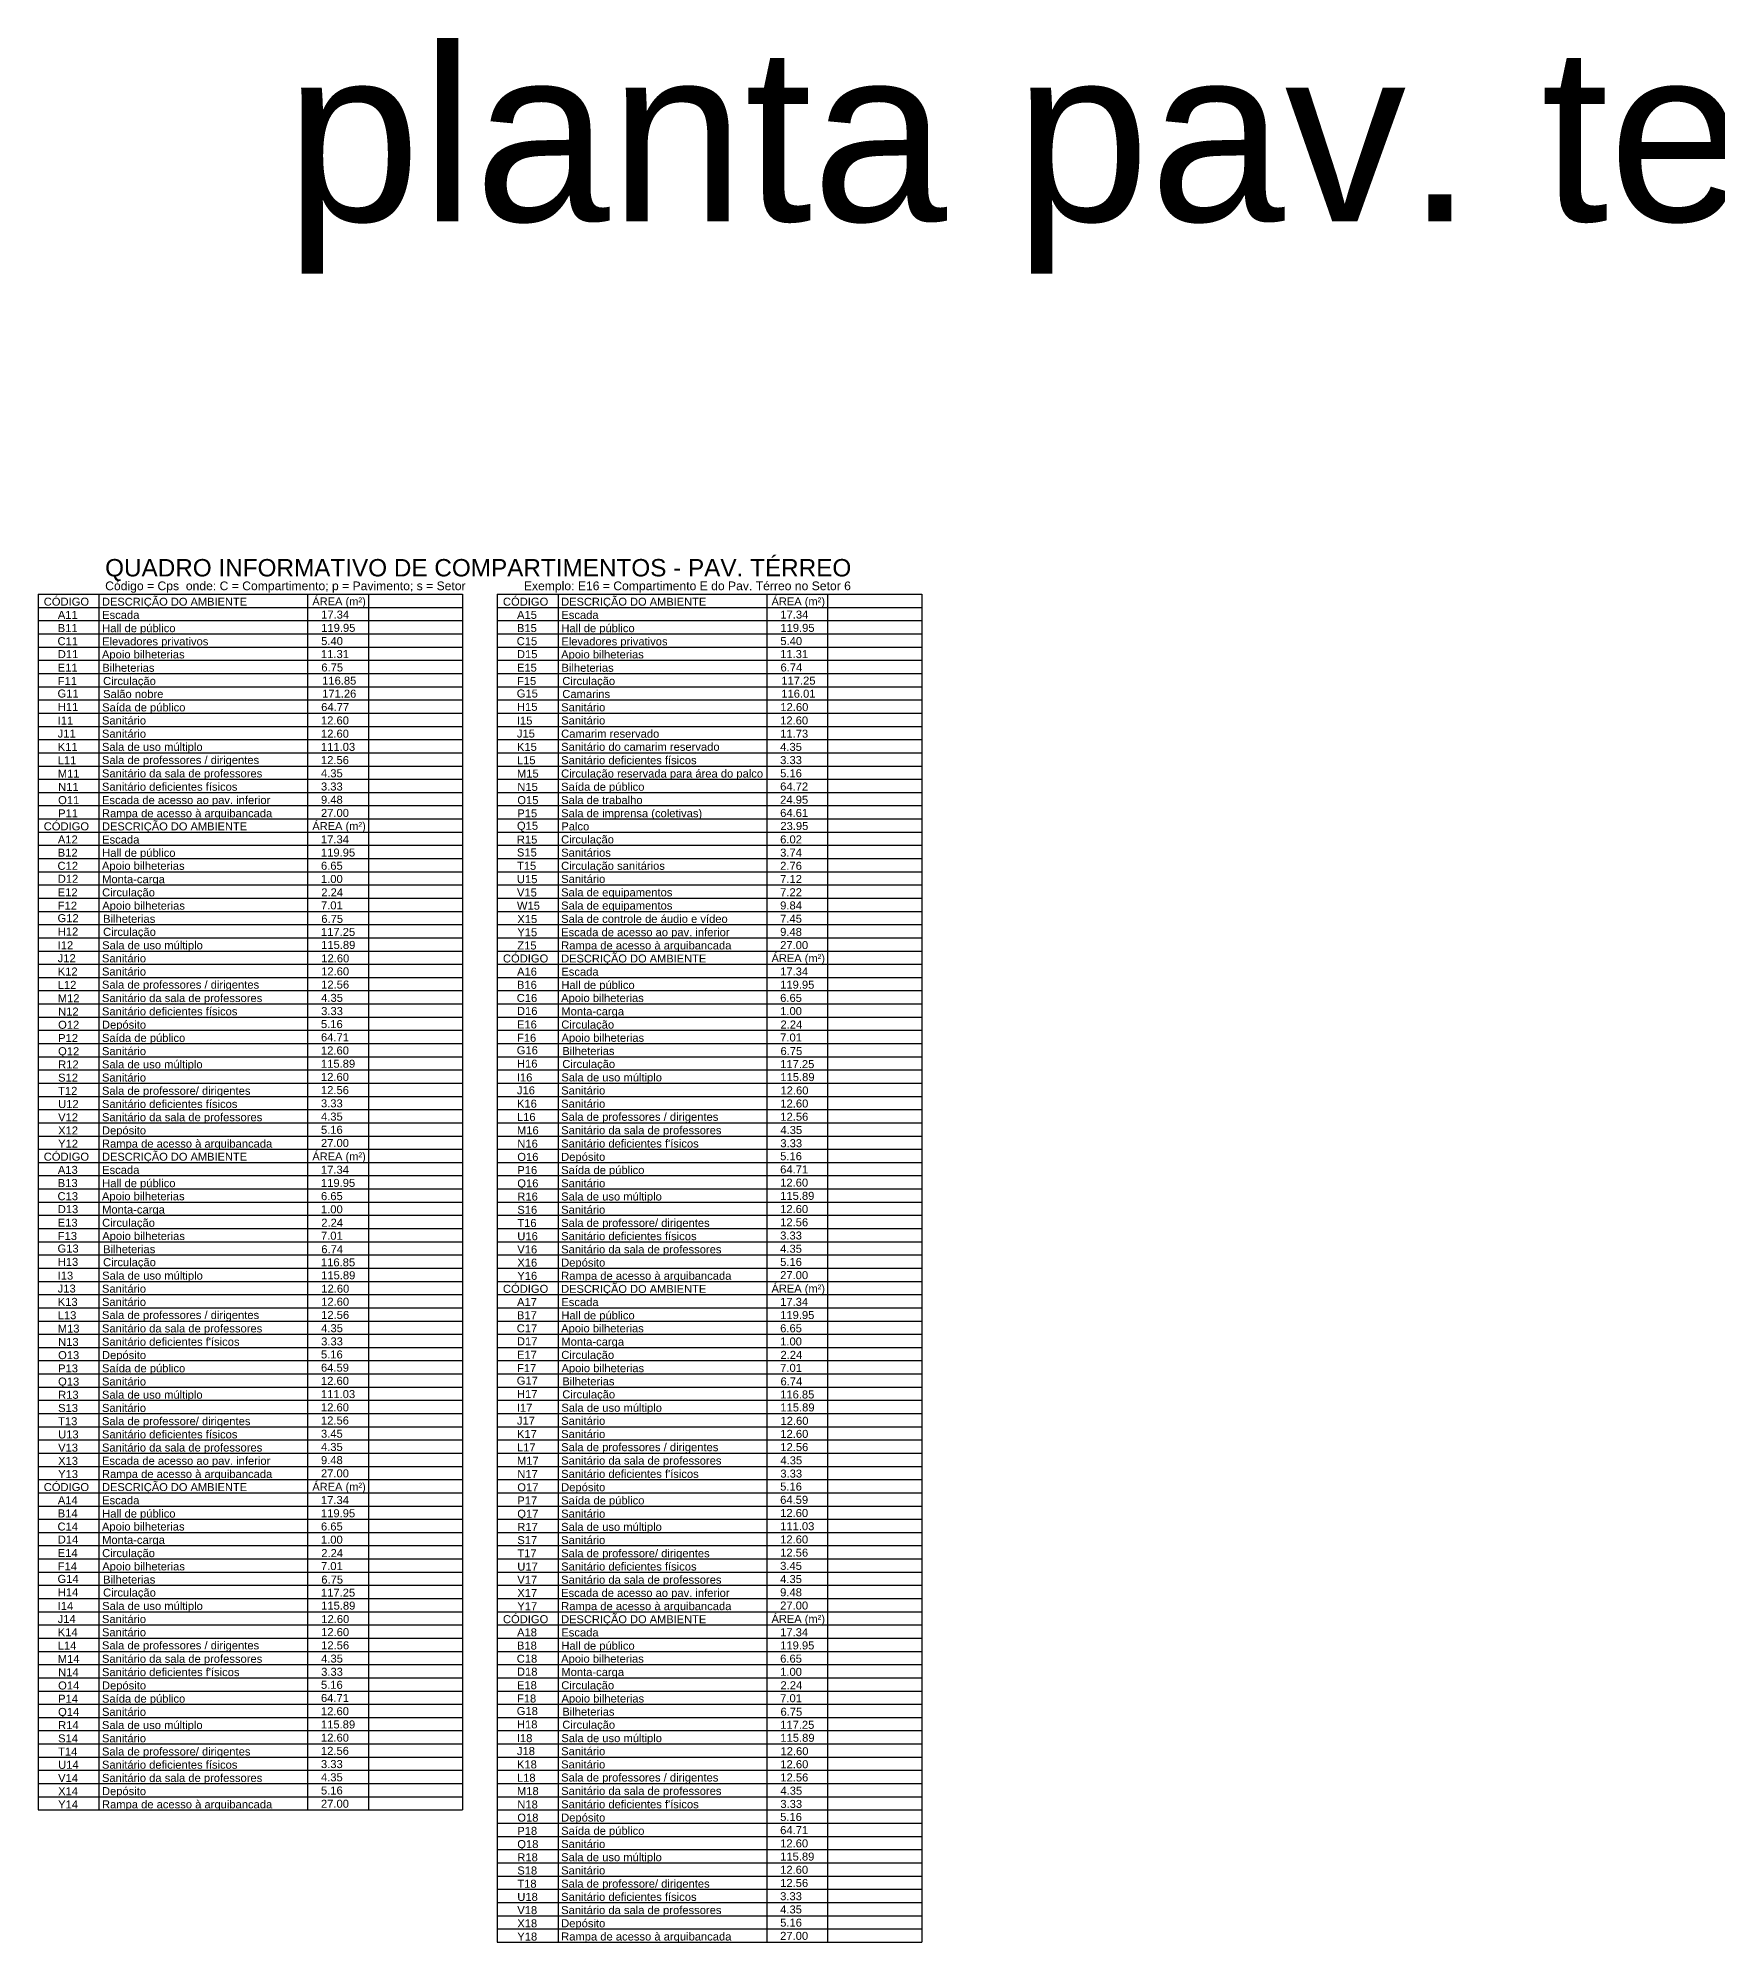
# Model space of a CAD drawing. Extents: x 652 to 872, y -56 to 210.
# Drawn here: x 673.8 to 770.4, y -56.4 to 53.1 of the extents above; entities that cross this region are included whole.
import ezdxf
from ezdxf.enums import TextEntityAlignment as Align

# ---------------------------------------------------------------- set-up
doc = ezdxf.new("R2010")
doc.units = 0
doc.header["$LTSCALE"] = 2
for name, color, linetype in [('PAREDE-ALTA-ARY', 1, 'CONTINUOUS'), ('TABELA-ARY', 2, 'CONTINUOUS'), ('TEXTO-PB-COTAS-ARY', 12, 'CONTINUOUS')]:
    doc.layers.add(name, color=color, linetype=linetype)
doc.styles.add('REGUA60', font='arial.ttf')
doc.styles.add('SEM_ESCALA', font='arial.ttf')

msp = doc.modelspace()

# ---------------------------------------------------------------- linework, layer by layer
at = {"layer": 'TABELA-ARY', "color": 1, "ltscale": 0.5}
for p, q in [((673.778, 21.136), (698.189, 21.136)), ((673.778, 21.136), (673.778, -48.784)), ((677.278, 21.136), (677.278, 20.376)), ((689.278, 21.136), (689.278, 20.376)), ((692.778, 21.136), (692.778, 20.376)), ((698.189, 21.136), (698.189, -48.784)), ((700.189, 21.136), (700.189, -56.384)), ((700.189, 21.136), (724.6, 21.136)), ((703.689, 21.136), (703.689, 20.376)), ((715.689, 21.136), (715.689, 20.376)), ((719.189, 21.136), (719.189, 20.376)), ((724.6, 21.136), (724.6, -56.384)), ((673.778, 20.376), (698.189, 20.376)), ((700.189, 20.376), (724.6, 20.376)), ((673.778, 8.216), (698.189, 8.216)), ((677.278, 8.216), (677.278, 7.456)), ((689.278, 8.216), (689.278, 7.456)), ((692.778, 8.216), (692.778, 7.456)), ((673.778, 7.456), (698.189, 7.456)), ((700.189, 0.616), (724.6, 0.616)), ((703.689, 0.616), (703.689, -0.144)), ((715.689, 0.616), (715.689, -0.144)), ((719.189, 0.616), (719.189, -0.144)), ((700.189, -0.144), (724.6, -0.144)), ((673.778, -10.784), (698.189, -10.784)), ((677.278, -10.784), (677.278, -11.544)), ((689.278, -10.784), (689.278, -11.544)), ((692.778, -10.784), (692.778, -11.544)), ((673.778, -11.544), (698.189, -11.544)), ((700.189, -18.384), (724.6, -18.384)), ((703.689, -18.384), (703.689, -19.144)), ((715.689, -18.384), (715.689, -19.144)), ((719.189, -18.384), (719.189, -19.144)), ((700.189, -19.144), (724.6, -19.144)), ((673.778, -29.784), (698.189, -29.784)), ((673.778, -30.544), (698.189, -30.544)), ((677.278, -29.784), (677.278, -30.544)), ((689.278, -29.784), (689.278, -30.544)), ((692.778, -29.784), (692.778, -30.544)), ((700.189, -37.384), (724.6, -37.384)), ((700.189, -38.144), (724.6, -38.144)), ((703.689, -37.384), (703.689, -38.144)), ((715.689, -37.384), (715.689, -38.144)), ((719.189, -37.384), (719.189, -38.144)), ((673.778, -48.784), (698.189, -48.784)), ((700.189, -56.384), (724.6, -56.384))]:
    msp.add_line(p, q, dxfattribs=at)
at = {"layer": 'TABELA-ARY', "ltscale": 0.5}
for p, q in [((677.278, 20.376), (677.278, 8.216)), ((689.278, 20.376), (689.278, 8.216)), ((692.778, 20.376), (692.778, 8.216)), ((703.689, 20.376), (703.689, 0.616)), ((715.689, 20.376), (715.689, 0.616)), ((719.189, 20.376), (719.189, 0.616)), ((673.778, 19.616), (698.189, 19.616)), ((673.778, 18.856), (698.189, 18.856)), ((700.189, 19.616), (724.6, 19.616)), ((700.189, 18.856), (724.6, 18.856)), ((673.778, 18.096), (698.189, 18.096)), ((700.189, 18.096), (724.6, 18.096)), ((673.778, 17.336), (698.189, 17.336)), ((673.778, 16.576), (698.189, 16.576)), ((700.189, 17.336), (724.6, 17.336)), ((700.189, 16.576), (724.6, 16.576)), ((673.778, 15.816), (698.189, 15.816)), ((700.189, 15.816), (724.6, 15.816)), ((673.778, 15.056), (698.189, 15.056)), ((673.778, 14.296), (698.189, 14.296)), ((700.189, 15.056), (724.6, 15.056)), ((700.189, 14.296), (724.6, 14.296)), ((673.778, 13.536), (698.189, 13.536)), ((700.189, 13.536), (724.6, 13.536)), ((673.778, 12.776), (698.189, 12.776)), ((700.189, 12.776), (724.6, 12.776)), ((673.778, 12.016), (698.189, 12.016)), ((673.778, 11.256), (698.189, 11.256)), ((700.189, 12.016), (724.6, 12.016)), ((700.189, 11.256), (724.6, 11.256)), ((673.778, 10.496), (698.189, 10.496)), ((700.189, 10.496), (724.6, 10.496)), ((673.778, 9.736), (698.189, 9.736)), ((673.778, 8.976), (698.189, 8.976)), ((700.189, 9.736), (724.6, 9.736)), ((700.189, 8.976), (724.6, 8.976)), ((700.189, 8.216), (724.6, 8.216)), ((673.778, 6.696), (698.189, 6.696)), ((677.278, 7.456), (677.278, -10.784)), ((689.278, 7.456), (689.278, -10.784)), ((692.778, 7.456), (692.778, -10.784)), ((700.189, 7.456), (724.6, 7.456)), ((700.189, 6.696), (724.6, 6.696)), ((673.778, 5.936), (698.189, 5.936)), ((700.189, 5.936), (724.6, 5.936)), ((673.778, 5.176), (698.189, 5.176)), ((673.778, 4.416), (698.189, 4.416)), ((700.189, 5.176), (724.6, 5.176)), ((700.189, 4.416), (724.6, 4.416)), ((673.778, 3.656), (698.189, 3.656)), ((700.189, 3.656), (724.6, 3.656)), ((673.778, 2.896), (698.189, 2.896)), ((700.189, 2.896), (724.6, 2.896)), ((673.778, 2.136), (698.189, 2.136)), ((673.778, 1.376), (698.189, 1.376)), ((700.189, 2.136), (724.6, 2.136)), ((700.189, 1.376), (724.6, 1.376)), ((673.778, 0.616), (698.189, 0.616)), ((673.778, -0.144), (698.189, -0.144)), ((673.778, -0.904), (698.189, -0.904)), ((700.189, -0.904), (724.6, -0.904)), ((703.689, -0.144), (703.689, -18.384)), ((715.689, -0.144), (715.689, -18.384)), ((719.189, -0.144), (719.189, -18.384)), ((673.778, -1.664), (698.189, -1.664)), ((700.189, -1.664), (724.6, -1.664)), ((673.778, -2.424), (698.189, -2.424)), ((673.778, -3.184), (698.189, -3.184)), ((700.189, -2.424), (724.6, -2.424)), ((700.189, -3.184), (724.6, -3.184)), ((673.778, -3.944), (698.189, -3.944)), ((700.189, -3.944), (724.6, -3.944)), ((673.778, -4.704), (698.189, -4.704)), ((673.778, -5.464), (698.189, -5.464)), ((700.189, -4.704), (724.6, -4.704)), ((700.189, -5.464), (724.6, -5.464)), ((673.778, -6.224), (698.189, -6.224)), ((700.189, -6.224), (724.6, -6.224)), ((673.778, -6.984), (698.189, -6.984)), ((700.189, -6.984), (724.6, -6.984)), ((673.778, -7.744), (698.189, -7.744)), ((673.778, -8.504), (698.189, -8.504)), ((700.189, -7.744), (724.6, -7.744)), ((700.189, -8.504), (724.6, -8.504)), ((673.778, -9.264), (698.189, -9.264)), ((700.189, -9.264), (724.6, -9.264)), ((673.778, -10.024), (698.189, -10.024)), ((700.189, -10.024), (724.6, -10.024)), ((700.189, -10.784), (724.6, -10.784)), ((677.278, -11.544), (677.278, -29.784)), ((689.278, -11.544), (689.278, -29.784)), ((692.778, -11.544), (692.778, -29.784)), ((700.189, -11.544), (724.6, -11.544)), ((673.778, -12.304), (698.189, -12.304)), ((673.778, -13.064), (698.189, -13.064)), ((700.189, -12.304), (724.6, -12.304)), ((700.189, -13.064), (724.6, -13.064)), ((673.778, -13.824), (698.189, -13.824)), ((700.189, -13.824), (724.6, -13.824)), ((673.778, -14.584), (698.189, -14.584)), ((700.189, -14.584), (724.6, -14.584)), ((673.778, -15.344), (698.189, -15.344)), ((673.778, -16.104), (698.189, -16.104)), ((700.189, -15.344), (724.6, -15.344)), ((700.189, -16.104), (724.6, -16.104)), ((673.778, -16.864), (698.189, -16.864)), ((700.189, -16.864), (724.6, -16.864)), ((673.778, -17.624), (698.189, -17.624)), ((673.778, -18.384), (698.189, -18.384)), ((700.189, -17.624), (724.6, -17.624)), ((673.778, -19.144), (698.189, -19.144)), ((703.689, -19.144), (703.689, -37.384)), ((715.689, -19.144), (715.689, -37.384)), ((719.189, -19.144), (719.189, -37.384)), ((673.778, -19.904), (698.189, -19.904)), ((673.778, -20.664), (698.189, -20.664)), ((700.189, -19.904), (724.6, -19.904)), ((700.189, -20.664), (724.6, -20.664)), ((673.778, -21.424), (698.189, -21.424)), ((700.189, -21.424), (724.6, -21.424)), ((673.778, -22.184), (698.189, -22.184)), ((673.778, -22.944), (698.189, -22.944)), ((700.189, -22.184), (724.6, -22.184)), ((700.189, -22.944), (724.6, -22.944)), ((673.778, -23.704), (698.189, -23.704)), ((700.189, -23.704), (724.6, -23.704)), ((673.778, -24.464), (698.189, -24.464)), ((700.189, -24.464), (724.6, -24.464)), ((673.778, -25.224), (698.189, -25.224)), ((673.778, -25.984), (698.189, -25.984)), ((700.189, -25.224), (724.6, -25.224)), ((700.189, -25.984), (724.6, -25.984)), ((673.778, -26.744), (698.189, -26.744)), ((700.189, -26.744), (724.6, -26.744)), ((673.778, -27.504), (698.189, -27.504)), ((673.778, -28.264), (698.189, -28.264)), ((700.189, -27.504), (724.6, -27.504)), ((700.189, -28.264), (724.6, -28.264)), ((673.778, -29.024), (698.189, -29.024)), ((700.189, -29.024), (724.6, -29.024)), ((677.278, -30.544), (677.278, -48.784)), ((689.278, -30.544), (689.278, -48.784)), ((692.778, -30.544), (692.778, -48.784)), ((700.189, -29.784), (724.6, -29.784)), ((700.189, -30.544), (724.6, -30.544)), ((673.778, -31.304), (698.189, -31.304)), ((700.189, -31.304), (724.6, -31.304)), ((673.778, -32.064), (698.189, -32.064)), ((673.778, -32.824), (698.189, -32.824)), ((700.189, -32.064), (724.6, -32.064)), ((700.189, -32.824), (724.6, -32.824)), ((673.778, -33.584), (698.189, -33.584)), ((700.189, -33.584), (724.6, -33.584)), ((673.778, -34.344), (698.189, -34.344)), ((700.189, -34.344), (724.6, -34.344)), ((673.778, -35.104), (698.189, -35.104)), ((673.778, -35.864), (698.189, -35.864)), ((700.189, -35.104), (724.6, -35.104)), ((700.189, -35.864), (724.6, -35.864)), ((673.778, -36.624), (698.189, -36.624)), ((700.189, -36.624), (724.6, -36.624)), ((673.778, -37.384), (698.189, -37.384)), ((673.778, -38.144), (698.189, -38.144)), ((703.689, -38.144), (703.689, -56.384)), ((715.689, -38.144), (715.689, -56.384)), ((719.189, -38.144), (719.189, -56.384)), ((673.778, -38.904), (698.189, -38.904)), ((700.189, -38.904), (724.6, -38.904)), ((673.778, -39.664), (698.189, -39.664)), ((673.778, -40.424), (698.189, -40.424)), ((700.189, -39.664), (724.6, -39.664)), ((700.189, -40.424), (724.6, -40.424)), ((673.778, -41.184), (698.189, -41.184)), ((700.189, -41.184), (724.6, -41.184)), ((673.778, -41.944), (698.189, -41.944)), ((673.778, -42.704), (698.189, -42.704)), ((700.189, -41.944), (724.6, -41.944)), ((700.189, -42.704), (724.6, -42.704)), ((673.778, -43.464), (698.189, -43.464)), ((700.189, -43.464), (724.6, -43.464)), ((673.778, -44.224), (698.189, -44.224)), ((700.189, -44.224), (724.6, -44.224)), ((673.778, -44.984), (698.189, -44.984)), ((673.778, -45.744), (698.189, -45.744)), ((700.189, -44.984), (724.6, -44.984)), ((700.189, -45.744), (724.6, -45.744)), ((673.778, -46.504), (698.189, -46.504)), ((700.189, -46.504), (724.6, -46.504)), ((673.778, -47.264), (698.189, -47.264)), ((673.778, -48.024), (698.189, -48.024)), ((700.189, -47.264), (724.6, -47.264)), ((700.189, -48.024), (724.6, -48.024)), ((700.189, -48.784), (724.6, -48.784)), ((700.189, -49.544), (724.6, -49.544)), ((700.189, -50.304), (724.6, -50.304)), ((700.189, -51.064), (724.6, -51.064)), ((700.189, -51.824), (724.6, -51.824)), ((700.189, -52.584), (724.6, -52.584)), ((700.189, -53.344), (724.6, -53.344)), ((700.189, -54.104), (724.6, -54.104)), ((700.189, -54.864), (724.6, -54.864)), ((700.189, -55.624), (724.6, -55.624))]:
    msp.add_line(p, q, dxfattribs=at)

# ---------------------------------------------------------------- texts
at = {"layer": 'PAREDE-ALTA-ARY', "style": 'REGUA60'}
msp.add_text('planta pav. terreo - nivel: 4.05', height=10, dxfattribs=at).set_placement((688.004, 42.588))
at = {"layer": 'TEXTO-PB-COTAS-ARY', "style": 'SEM_ESCALA'}
for s, height, p in [('QUADRO INFORMATIVO DE COMPARTIMENTOS - PAV. TÉRREO', 1, (677.633, 22.16)), ('CÓDIGO', 0.4603, (674.103, 20.477)), ('DESCRIÇÃO DO AMBIENTE', 0.4557, (677.453, 20.477)), ('Código = Cps  onde: C = Compartimento; p = Pavimento; s = Setor', 0.5, (677.637, 21.368)), ('ÁREA (m²)', 0.4557, (689.55, 20.496)), ('CÓDIGO', 0.4603, (700.514, 20.477)), ('DESCRIÇÃO DO AMBIENTE', 0.4557, (703.863, 20.477)), ('ÁREA (m²)', 0.4557, (715.961, 20.496)), ('CÓDIGO', 0.4603, (674.103, 7.557)), ('DESCRIÇÃO DO AMBIENTE', 0.4557, (677.453, 7.557)), ('ÁREA (m²)', 0.4557, (689.55, 7.576)), ('CÓDIGO', 0.4603, (700.514, -0.043)), ('DESCRIÇÃO DO AMBIENTE', 0.4557, (703.863, -0.043)), ('ÁREA (m²)', 0.4557, (715.961, -0.024)), ('CÓDIGO', 0.4603, (674.103, -11.443)), ('DESCRIÇÃO DO AMBIENTE', 0.4557, (677.453, -11.443)), ('ÁREA (m²)', 0.4557, (689.55, -11.424)), ('CÓDIGO', 0.4603, (700.514, -19.043)), ('DESCRIÇÃO DO AMBIENTE', 0.4557, (703.863, -19.043)), ('ÁREA (m²)', 0.4557, (715.961, -19.024)), ('CÓDIGO', 0.4603, (674.103, -30.443)), ('DESCRIÇÃO DO AMBIENTE', 0.4557, (677.453, -30.443)), ('ÁREA (m²)', 0.4557, (689.55, -30.424)), ('CÓDIGO', 0.4603, (700.514, -38.043)), ('DESCRIÇÃO DO AMBIENTE', 0.4557, (703.863, -38.043)), ('ÁREA (m²)', 0.4557, (715.961, -38.024))]:
    msp.add_text(s, height=height, dxfattribs=at).set_placement(p)
msp.add_text('Exemplo: E16 = Compartimento E do Pav. Térreo no Setor 6', height=0.5, dxfattribs=at).set_placement((720.526, 21.368), align=Align.RIGHT)
at = {"layer": 'TEXTO-PB-COTAS-ARY', "color": 3, "style": 'SEM_ESCALA'}
for s, height, p in [('A11', 0.4603, (674.915, 19.72)), ('Escada ', 0.4603, (677.461, 19.716)), ('17.34', 0.4603, (690.059, 19.735)), ('A15', 0.4603, (701.326, 19.72)), ('Escada ', 0.4603, (703.872, 19.716)), ('17.34', 0.4603, (716.469, 19.735)), ('C11', 0.4603, (674.896, 18.205)), ('B11', 0.4603, (674.909, 18.961)), ('Elevadores privativos ', 0.46031, (677.461, 18.193)), ('Hall de público', 0.46031, (677.464, 18.953)), ('5.40', 0.4603, (690.059, 18.212)), ('119.95', 0.4603, (690.061, 18.972)), ('C15', 0.4603, (701.307, 18.205)), ('B15', 0.4603, (701.32, 18.961)), ('Elevadores privativos ', 0.46031, (703.872, 18.193)), ('Hall de público', 0.46031, (703.874, 18.953)), ('5.40', 0.4603, (716.469, 18.212)), ('119.95', 0.4603, (716.472, 18.972)), ('D11', 0.4603, (674.909, 17.46)), ('Apoio bilheterias', 0.46031, (677.451, 17.445)), ('11.31', 0.4603, (690.048, 17.464)), ('D15', 0.4603, (701.32, 17.46)), ('Apoio bilheterias', 0.46031, (703.862, 17.445)), ('11.31', 0.4603, (716.459, 17.464)), ('E11', 0.4603, (674.907, 16.682)), ('Bilheterias', 0.46031, (677.47, 16.675)), ('6.75', 0.4603, (690.067, 16.694)), ('E15', 0.4603, (701.318, 16.682)), ('Bilheterias', 0.46031, (703.881, 16.675)), ('6.74', 0.4603, (716.478, 16.694)), ('G11', 0.4603, (674.897, 15.195)), ('F11', 0.4603, (674.91, 15.916)), ('Salão nobre', 0.46031, (677.517, 15.168)), ('Circulação', 0.4603, (677.517, 15.917)), ('116.85', 0.4603, (690.115, 15.936)), ('171.26', 0.4603, (690.115, 15.187)), ('G15', 0.4603, (701.308, 15.195)), ('F15', 0.4603, (701.32, 15.916)), ('Circulação', 0.4603, (703.928, 15.917)), ('Camarins', 0.4603, (703.928, 15.168)), ('117.25', 0.4603, (716.525, 15.936)), ('116.01', 0.4603, (716.525, 15.187)), ('H11', 0.4603, (674.909, 14.428)), ('Saída de público', 0.46031, (677.462, 14.397)), ('64.77', 0.4603, (690.059, 14.416)), ('H15', 0.4603, (701.32, 14.428)), ('Sanitário', 0.4603, (703.862, 14.404)), ('12.60', 0.4603, (716.47, 14.416)), ('J11', 0.4603, (674.907, 12.893)), ('I11', 0.4603, (674.904, 13.636)), ('Sanitário', 0.4603, (677.451, 13.644)), ('Sanitário', 0.4603, (677.451, 12.885)), ('12.60', 0.4603, (690.048, 13.645)), ('12.60', 0.4603, (690.048, 12.885)), ('J15', 0.4603, (701.318, 12.893)), ('I15', 0.4603, (701.315, 13.636)), ('Sanitário', 0.4603, (703.862, 13.645)), ('Camarim reservado', 0.46031, (703.862, 12.885)), ('12.60', 0.4603, (716.459, 13.645)), ('11.73', 0.4603, (716.459, 12.885)), ('K11', 0.4603, (674.909, 12.126)), ('Sala de uso múltiplo', 0.46031, (677.451, 12.125)), ('111.03', 0.4603, (690.048, 12.126)), ('K15', 0.4603, (701.32, 12.126)), ('Sanitário do camarim reservado', 0.46031, (703.862, 12.131)), ('4.35', 0.4603, (716.459, 12.126)), ('L11', 0.4603, (674.907, 11.359)), ('M11', 0.4603, (674.909, 10.592)), ('Sala de professores / dirigentes', 0.46031, (677.451, 11.371)), ('Sanitário da sala de professores', 0.46031, (677.451, 10.6)), ('4.35', 0.4603, (690.048, 10.607)), ('12.56', 0.4603, (690.048, 11.366)), ('L15', 0.4603, (701.318, 11.359)), ('M15', 0.4603, (701.32, 10.592)), ('Sanitário deficientes físicos', 0.46031, (703.862, 11.36)), ('Circulação reservada para área do palco', 0.46031, (703.862, 10.594)), ('3.33', 0.4603, (716.459, 11.366)), ('5.16', 0.4603, (716.459, 10.607)), ('N11', 0.4603, (674.93, 9.824)), ('Sanitário deficientes físicos', 0.46031, (677.451, 9.834)), ('3.33', 0.4603, (690.048, 9.847)), ('N15', 0.4603, (701.34, 9.824)), ('Saída de público', 0.46031, (703.862, 9.834)), ('64.72', 0.4603, (716.459, 9.847)), ('O11', 0.4603, (674.93, 9.064)), ('P11', 0.4603, (674.93, 8.304)), ('Escada de acesso ao pav. inferior', 0.46031, (677.451, 9.068)), ('Rampa de acesso à arquibancada', 0.46031, (677.451, 8.308)), ('9.48', 0.4603, (690.048, 9.087)), ('27.00', 0.4603, (690.048, 8.327)), ('O15', 0.4603, (701.34, 9.064)), ('P15', 0.4603, (701.34, 8.304)), ('Sala de trabalho', 0.46031, (703.862, 9.068)), ('Sala de imprensa (coletivas)', 0.46031, (703.862, 8.308)), ('24.95', 0.4603, (716.459, 9.087)), ('64.61', 0.4603, (716.459, 8.327)), ('Q15', 0.4603, (701.32, 7.588)), ('Palco', 0.4603, (703.872, 7.557)), ('23.95', 0.4603, (716.47, 7.576)), ('A12', 0.4603, (674.915, 6.8)), ('Escada ', 0.4603, (677.461, 6.796)), ('17.34', 0.4603, (690.048, 6.808)), ('R15', 0.4603, (701.315, 6.796)), ('Circulação', 0.4603, (703.862, 6.804)), ('6.02', 0.4603, (716.459, 6.805)), ('C12', 0.4603, (674.896, 5.285)), ('B12', 0.4603, (674.909, 6.041)), ('Apoio bilheterias', 0.46031, (677.451, 5.285)), ('Hall de público', 0.46031, (677.464, 6.033)), ('6.65', 0.4603, (690.048, 5.289)), ('119.95', 0.4603, (690.048, 6.049)), ('T15', 0.4603, (701.32, 5.286)), ('S15', 0.4603, (701.318, 6.053)), ('Sanitários', 0.4603, (703.862, 6.045)), ('Circulação sanitários', 0.46031, (703.862, 5.285)), ('3.74', 0.4603, (716.459, 6.045)), ('2.76', 0.4603, (716.459, 5.286)), ('D12', 0.4603, (674.909, 4.54)), ('Monta-carga', 0.46031, (677.462, 4.517)), ('1.00', 0.4603, (690.048, 4.53)), ('U15', 0.4603, (701.318, 4.519)), ('Sanitário', 0.4603, (703.862, 4.531)), ('7.12', 0.4603, (716.459, 4.526)), ('E12', 0.4603, (674.907, 3.762)), ('F12', 0.4603, (674.91, 2.996)), ('Apoio bilheterias', 0.46031, (677.47, 2.995)), ('Circulação', 0.4603, (677.462, 3.757)), ('7.01', 0.4603, (690.048, 3.012)), ('2.24', 0.4603, (690.067, 3.759)), ('V15', 0.4603, (701.32, 3.752)), ('W15', 0.4603, (701.32, 2.992)), ('Sala de equipamentos', 0.46031, (703.862, 3.76)), ('Sala de equipamentos', 0.46031, (703.862, 3)), ('9.84', 0.4603, (716.459, 3.007)), ('7.22', 0.4603, (716.459, 3.767)), ('G12', 0.4603, (674.897, 2.275)), ('Bilheterias', 0.46031, (677.517, 2.237)), ('6.75', 0.4603, (690.067, 2.235)), ('X15', 0.4603, (701.34, 2.224)), ('Sala de controle de áudio e vídeo', 0.46031, (703.862, 2.234)), ('7.45', 0.4603, (716.459, 2.247)), ('H12', 0.4603, (674.909, 1.508)), ('I12', 0.4603, (674.904, 0.716)), ('Sala de uso múltiplo', 0.46031, (677.462, 0.717)), ('Circulação', 0.4603, (677.517, 1.488)), ('117.25', 0.4603, (690.048, 1.482)), ('115.89', 0.4603, (690.059, 0.736)), ('Y15', 0.4603, (701.34, 1.464)), ('Z15', 0.4603, (701.34, 0.704)), ('Escada de acesso ao pav. inferior', 0.46031, (703.862, 1.468)), ('Rampa de acesso à arquibancada', 0.46031, (703.862, 0.708)), ('9.48', 0.4603, (716.459, 1.487)), ('27.00', 0.4603, (716.459, 0.727)), ('J12', 0.4603, (674.907, -0.027)), ('Sanitário', 0.4603, (677.451, -0.036)), ('12.60', 0.4603, (690.067, -0.035)), ('L12', 0.4603, (674.907, -1.561)), ('K12', 0.4603, (674.909, -0.794)), ('Sanitário', 0.4603, (677.451, -0.795)), ('Sala de professores / dirigentes', 0.46031, (677.451, -1.549)), ('12.60', 0.4603, (690.059, -0.785)), ('12.56', 0.4603, (690.059, -1.545)), ('A16', 0.4603, (701.326, -0.8)), ('B16', 0.4603, (701.32, -1.559)), ('Escada ', 0.4603, (703.872, -0.804)), ('Hall de público', 0.46031, (703.874, -1.567)), ('17.34', 0.4603, (716.459, -0.792)), ('119.95', 0.4603, (716.459, -1.551)), ('M12', 0.4603, (674.909, -2.328)), ('Sanitário da sala de professores', 0.46031, (677.451, -2.32)), ('4.35', 0.4603, (690.061, -2.308)), ('C16', 0.4603, (701.307, -2.315)), ('Apoio bilheterias', 0.46031, (703.862, -2.315)), ('6.65', 0.4603, (716.459, -2.311)), ('N12', 0.4603, (674.93, -3.096)), ('Sanitário deficientes físicos', 0.46031, (677.451, -3.086)), ('3.33', 0.4603, (690.059, -3.068)), ('D16', 0.4603, (701.32, -3.06)), ('Monta-carga', 0.46031, (703.872, -3.083)), ('1.00', 0.4603, (716.459, -3.07)), ('O12', 0.4603, (674.93, -3.856)), ('P12', 0.4603, (674.93, -4.616)), ('Saída de público', 0.46031, (677.451, -4.612)), ('Depósito', 0.4603, (677.451, -3.852)), ('5.16', 0.4603, (690.048, -3.816)), ('64.71', 0.4603, (690.048, -4.576)), ('E16', 0.4603, (701.318, -3.838)), ('F16', 0.4603, (701.32, -4.604)), ('Apoio bilheterias', 0.46031, (703.881, -4.605)), ('Circulação', 0.4603, (703.872, -3.843)), ('7.01', 0.4603, (716.459, -4.588)), ('2.24', 0.4603, (716.478, -3.841)), ('Q12', 0.4603, (674.93, -5.376)), ('Sanitário', 0.4603, (677.451, -5.372)), ('12.60', 0.4603, (690.048, -5.336)), ('G16', 0.4603, (701.308, -5.325)), ('Bilheterias', 0.46031, (703.928, -5.363)), ('6.75', 0.4603, (716.478, -5.365)), ('S12', 0.4603, (674.93, -6.896)), ('R12', 0.4603, (674.93, -6.136)), ('Sala de uso múltiplo', 0.46031, (677.451, -6.132)), ('Sanitário', 0.4603, (677.451, -6.892)), ('115.89', 0.4603, (690.048, -6.096)), ('12.60', 0.4603, (690.048, -6.856)), ('H16', 0.4603, (701.32, -6.092)), ('I16', 0.4603, (701.315, -6.884)), ('Sala de uso múltiplo', 0.46031, (703.872, -6.883)), ('Circulação', 0.4603, (703.928, -6.112)), ('117.25', 0.4603, (716.459, -6.118)), ('115.89', 0.4603, (716.47, -6.864)), ('T12', 0.4603, (674.93, -7.656)), ('Sala de professore/ dirigentes', 0.46031, (677.451, -7.652)), ('12.56', 0.4603, (690.048, -7.616)), ('J16', 0.4603, (701.318, -7.627)), ('Sanitário', 0.4603, (703.862, -7.636)), ('12.60', 0.4603, (716.478, -7.635)), ('V12', 0.4603, (674.93, -9.176)), ('U12', 0.4603, (674.93, -8.416)), ('Sanitário deficientes físicos', 0.46031, (677.451, -8.412)), ('Sanitário da sala de professores', 0.46031, (677.451, -9.172)), ('4.35', 0.4603, (690.048, -9.136)), ('3.33', 0.4603, (690.048, -8.376)), ('L16', 0.4603, (701.318, -9.161)), ('K16', 0.4603, (701.32, -8.394)), ('Sanitário', 0.4603, (703.862, -8.395)), ('Sala de professores / dirigentes', 0.46031, (703.862, -9.149)), ('12.60', 0.4603, (716.469, -8.385)), ('12.56', 0.4603, (716.469, -9.145)), ('X12', 0.4603, (674.93, -9.936)), ('Depósito', 0.4603, (677.451, -9.932)), ('5.16', 0.4603, (690.048, -9.896)), ('M16', 0.4603, (701.32, -9.928)), ('Sanitário da sala de professores', 0.46031, (703.862, -9.92)), ('4.35', 0.4603, (716.472, -9.908)), ('Y12', 0.4603, (674.93, -10.696)), ('Rampa de acesso à arquibancada', 0.46031, (677.451, -10.692)), ('27.00', 0.4603, (690.048, -10.656)), ('N16', 0.4603, (701.34, -10.696)), ("Sanitário deficientes f'ísicos", 0.46031, (703.862, -10.686)), ('5.16', 0.4603, (716.459, -11.416)), ('3.33', 0.4603, (716.469, -10.668)), ('A13', 0.4603, (674.915, -12.2)), ('Escada ', 0.4603, (677.461, -12.204)), ('17.34', 0.4603, (690.048, -12.192)), ('O16', 0.4603, (701.34, -11.456)), ('P16', 0.4603, (701.34, -12.216)), ('Saída de público', 0.46031, (703.862, -12.212)), ('Depósito', 0.4603, (703.862, -11.452)), ('64.71', 0.4603, (716.459, -12.176)), ('B13', 0.4603, (674.909, -12.959)), ('Hall de público', 0.46031, (677.464, -12.967)), ('119.95', 0.4603, (690.048, -12.951)), ('Q16', 0.4603, (701.34, -12.976)), ('Sanitário', 0.4603, (703.862, -12.972)), ('12.60', 0.4603, (716.459, -12.936)), ('C13', 0.4603, (674.896, -13.715)), ('D13', 0.4603, (674.909, -14.46)), ('Apoio bilheterias', 0.46031, (677.451, -13.715)), ('Monta-carga', 0.46031, (677.462, -14.483)), ('6.65', 0.4603, (690.048, -13.711)), ('1.00', 0.4603, (690.048, -14.47)), ('S16', 0.4603, (701.34, -14.496)), ('R16', 0.4603, (701.34, -13.736)), ('Sala de uso múltiplo', 0.46031, (703.862, -13.732)), ('Sanitário', 0.4603, (703.862, -14.492)), ('115.89', 0.4603, (716.459, -13.696)), ('12.60', 0.4603, (716.459, -14.456)), ('E13', 0.4603, (674.907, -15.238)), ('Circulação', 0.4603, (677.462, -15.243)), ('2.24', 0.4603, (690.067, -15.241)), ('T16', 0.4603, (701.34, -15.256)), ('Sala de professore/ dirigentes', 0.46031, (703.862, -15.252)), ('12.56', 0.4603, (716.459, -15.216)), ('G13', 0.4603, (674.897, -16.725)), ('F13', 0.4603, (674.91, -16.004)), ('Apoio bilheterias', 0.46031, (677.47, -16.005)), ('Bilheterias', 0.46031, (677.517, -16.763)), ('7.01', 0.4603, (690.048, -15.988)), ('6.74', 0.4603, (690.067, -16.765)), ('V16', 0.4603, (701.34, -16.776)), ('U16', 0.4603, (701.34, -16.016)), ('Sanitário deficientes físicos', 0.46031, (703.862, -16.012)), ('Sanitário da sala de professores', 0.46031, (703.862, -16.772)), ('4.35', 0.4603, (716.459, -16.736)), ('3.33', 0.4603, (716.459, -15.976)), ('H13', 0.4603, (674.909, -17.492)), ('Circulação', 0.4603, (677.517, -17.512)), ('116.85', 0.4603, (690.048, -17.518)), ('X16', 0.4603, (701.34, -17.536)), ('Depósito', 0.4603, (703.862, -17.532)), ('5.16', 0.4603, (716.459, -17.496)), ('J13', 0.4603, (674.907, -19.027)), ('I13', 0.4603, (674.904, -18.284)), ('Sanitário', 0.4603, (677.451, -19.036)), ('Sala de uso múltiplo', 0.46031, (677.462, -18.283)), ('115.89', 0.4603, (690.059, -18.264)), ('12.60', 0.4603, (690.067, -19.035)), ('Y16', 0.4603, (701.34, -18.296)), ('Rampa de acesso à arquibancada', 0.46031, (703.862, -18.292)), ('27.00', 0.4603, (716.459, -18.256)), ('K13', 0.4603, (674.909, -19.794)), ('Sanitário', 0.4603, (677.451, -19.795)), ('12.60', 0.4603, (690.059, -19.785)), ('A17', 0.4603, (701.326, -19.8)), ('Escada ', 0.4603, (703.872, -19.804)), ('17.34', 0.4603, (716.459, -19.792)), ('L13', 0.4603, (674.907, -20.561)), ('Sala de professores / dirigentes', 0.46031, (677.451, -20.549)), ('12.56', 0.4603, (690.059, -20.545)), ('B17', 0.4603, (701.32, -20.559)), ('Hall de público', 0.46031, (703.874, -20.567)), ('119.95', 0.4603, (716.459, -20.551)), ('M13', 0.4603, (674.909, -21.328)), ('N13', 0.4603, (674.93, -22.096)), ('Sanitário da sala de professores', 0.46031, (677.451, -21.32)), ("Sanitário deficientes f'ísicos", 0.46031, (677.451, -22.086)), ('4.35', 0.4603, (690.061, -21.308)), ('3.33', 0.4603, (690.059, -22.068)), ('C17', 0.4603, (701.307, -21.315)), ('D17', 0.4603, (701.32, -22.06)), ('Apoio bilheterias', 0.46031, (703.862, -21.315)), ('Monta-carga', 0.46031, (703.872, -22.083)), ('6.65', 0.4603, (716.459, -21.311)), ('1.00', 0.4603, (716.459, -22.07)), ('O13', 0.4603, (674.93, -22.856)), ('Depósito', 0.4603, (677.451, -22.852)), ('5.16', 0.4603, (690.048, -22.816)), ('E17', 0.4603, (701.318, -22.838)), ('Circulação', 0.4603, (703.872, -22.843)), ('2.24', 0.4603, (716.478, -22.841)), ('Q13', 0.4603, (674.93, -24.376)), ('P13', 0.4603, (674.93, -23.616)), ('Saída de público', 0.46031, (677.451, -23.612)), ('Sanitário', 0.4603, (677.451, -24.372)), ('64.59', 0.4603, (690.048, -23.576)), ('12.60', 0.4603, (690.048, -24.336)), ('G17', 0.4603, (701.308, -24.325)), ('F17', 0.4603, (701.32, -23.604)), ('Apoio bilheterias', 0.46031, (703.881, -23.605)), ('Bilheterias', 0.46031, (703.928, -24.363)), ('7.01', 0.4603, (716.459, -23.588)), ('6.74', 0.4603, (716.478, -24.365)), ('R13', 0.4603, (674.93, -25.136)), ('Sala de uso múltiplo', 0.46031, (677.451, -25.132)), ('111.03', 0.4603, (690.048, -25.096)), ('H17', 0.4603, (701.32, -25.092)), ('Circulação', 0.4603, (703.928, -25.112)), ('116.85', 0.4603, (716.459, -25.118)), ('T13', 0.4603, (674.93, -26.656)), ('S13', 0.4603, (674.93, -25.896)), ('Sanitário', 0.4603, (677.451, -25.892)), ('Sala de professore/ dirigentes', 0.46031, (677.451, -26.652)), ('12.60', 0.4603, (690.048, -25.856)), ('12.56', 0.4603, (690.048, -26.616)), ('J17', 0.4603, (701.318, -26.627)), ('I17', 0.4603, (701.315, -25.884)), ('Sanitário', 0.4603, (703.862, -26.636)), ('Sala de uso múltiplo', 0.46031, (703.872, -25.883)), ('115.89', 0.4603, (716.47, -25.864)), ('12.60', 0.4603, (716.478, -26.635)), ('U13', 0.4603, (674.93, -27.416)), ('Sanitário deficientes físicos', 0.46031, (677.451, -27.412)), ('3.45', 0.4603, (690.048, -27.376)), ('K17', 0.4603, (701.32, -27.394)), ('Sanitário', 0.4603, (703.862, -27.395)), ('12.60', 0.4603, (716.469, -27.385)), ('V13', 0.4603, (674.93, -28.176)), ('X13', 0.4603, (674.93, -28.936)), ('Sanitário da sala de professores', 0.46031, (677.451, -28.172)), ('Escada de acesso ao pav. inferior', 0.46031, (677.451, -28.932)), ('4.35', 0.4603, (690.048, -28.136)), ('9.48', 0.4603, (690.048, -28.896)), ('L17', 0.4603, (701.318, -28.161)), ('M17', 0.4603, (701.32, -28.928)), ('Sala de professores / dirigentes', 0.46031, (703.862, -28.149)), ('Sanitário da sala de professores', 0.46031, (703.862, -28.92)), ('4.35', 0.4603, (716.472, -28.908)), ('12.56', 0.4603, (716.469, -28.145)), ('Y13', 0.4603, (674.93, -29.696)), ('Rampa de acesso à arquibancada', 0.46031, (677.451, -29.692)), ('27.00', 0.4603, (690.048, -29.656)), ('N17', 0.4603, (701.34, -29.696)), ("Sanitário deficientes f'ísicos", 0.46031, (703.862, -29.686)), ('3.33', 0.4603, (716.469, -29.668)), ('O17', 0.4603, (701.34, -30.456)), ('Depósito', 0.4603, (703.862, -30.452)), ('5.16', 0.4603, (716.459, -30.416)), ('A14', 0.4603, (674.915, -31.2)), ('B14', 0.4603, (674.909, -31.959)), ('Escada ', 0.4603, (677.461, -31.204)), ('Hall de público', 0.46031, (677.464, -31.967)), ('17.34', 0.4603, (690.048, -31.192)), ('119.95', 0.4603, (690.048, -31.951)), ('Q17', 0.4603, (701.34, -31.976)), ('P17', 0.4603, (701.34, -31.216)), ('Saída de público', 0.46031, (703.862, -31.212)), ('Sanitário', 0.4603, (703.862, -31.972)), ('64.59', 0.4603, (716.459, -31.176)), ('12.60', 0.4603, (716.459, -31.936)), ('C14', 0.4603, (674.896, -32.715)), ('Apoio bilheterias', 0.46031, (677.451, -32.715)), ('6.65', 0.4603, (690.048, -32.711)), ('R17', 0.4603, (701.34, -32.736)), ('Sala de uso múltiplo', 0.46031, (703.862, -32.732)), ('111.03', 0.4603, (716.459, -32.696)), ('E14', 0.4603, (674.907, -34.238)), ('D14', 0.4603, (674.909, -33.46)), ('Circulação', 0.4603, (677.462, -34.243)), ('Monta-carga', 0.46031, (677.462, -33.483)), ('1.00', 0.4603, (690.048, -33.47)), ('2.24', 0.4603, (690.067, -34.241)), ('T17', 0.4603, (701.34, -34.256)), ('S17', 0.4603, (701.34, -33.496)), ('Sanitário', 0.4603, (703.862, -33.492)), ('Sala de professore/ dirigentes', 0.46031, (703.862, -34.252)), ('12.60', 0.4603, (716.459, -33.456)), ('12.56', 0.4603, (716.459, -34.216)), ('F14', 0.4603, (674.91, -35.004)), ('Apoio bilheterias', 0.46031, (677.47, -35.005)), ('7.01', 0.4603, (690.048, -34.988)), ('U17', 0.4603, (701.34, -35.016)), ('Sanitário deficientes físicos', 0.46031, (703.862, -35.012)), ('3.45', 0.4603, (716.459, -34.976)), ('G14', 0.4603, (674.897, -35.725)), ('H14', 0.4603, (674.909, -36.492)), ('Circulação', 0.4603, (677.517, -36.512)), ('Bilheterias', 0.46031, (677.517, -35.763)), ('117.25', 0.4603, (690.048, -36.518)), ('6.75', 0.4603, (690.067, -35.765)), ('V17', 0.4603, (701.34, -35.776)), ('X17', 0.4603, (701.34, -36.536)), ('Sanitário da sala de professores', 0.46031, (703.862, -35.772)), ('Escada de acesso ao pav. inferior', 0.46031, (703.862, -36.532)), ('4.35', 0.4603, (716.459, -35.736)), ('9.48', 0.4603, (716.459, -36.496)), ('I14', 0.4603, (674.904, -37.284)), ('Sala de uso múltiplo', 0.46031, (677.462, -37.283)), ('115.89', 0.4603, (690.059, -37.264)), ('Y17', 0.4603, (701.34, -37.296)), ('Rampa de acesso à arquibancada', 0.46031, (703.862, -37.292)), ('27.00', 0.4603, (716.459, -37.256)), ('J14', 0.4603, (674.907, -38.027)), ('K14', 0.4603, (674.909, -38.794)), ('Sanitário', 0.4603, (677.451, -38.036)), ('Sanitário', 0.4603, (677.451, -38.795)), ('12.60', 0.4603, (690.059, -38.785)), ('12.60', 0.4603, (690.067, -38.035)), ('A18', 0.4603, (701.326, -38.8)), ('Escada ', 0.4603, (703.872, -38.804)), ('17.34', 0.4603, (716.459, -38.792)), ('L14', 0.4603, (674.907, -39.561)), ('Sala de professores / dirigentes', 0.46031, (677.451, -39.549)), ('12.56', 0.4603, (690.059, -39.545)), ('B18', 0.4603, (701.32, -39.559)), ('Hall de público', 0.46031, (703.874, -39.567)), ('119.95', 0.4603, (716.459, -39.551)), ('M14', 0.4603, (674.909, -40.328)), ('Sanitário da sala de professores', 0.46031, (677.451, -40.32)), ('4.35', 0.4603, (690.061, -40.308)), ('C18', 0.4603, (701.307, -40.315)), ('Apoio bilheterias', 0.46031, (703.862, -40.315)), ('6.65', 0.4603, (716.459, -40.311)), ('O14', 0.4603, (674.93, -41.856)), ('N14', 0.4603, (674.93, -41.096)), ("Sanitário deficientes f'ísicos", 0.46031, (677.451, -41.086)), ('Depósito', 0.4603, (677.451, -41.852)), ('5.16', 0.4603, (690.048, -41.816)), ('3.33', 0.4603, (690.059, -41.068)), ('E18', 0.4603, (701.318, -41.838)), ('D18', 0.4603, (701.32, -41.06)), ('Circulação', 0.4603, (703.872, -41.843)), ('Monta-carga', 0.46031, (703.872, -41.083)), ('1.00', 0.4603, (716.459, -41.07)), ('2.24', 0.4603, (716.478, -41.841)), ('P14', 0.4603, (674.93, -42.616)), ('Saída de público', 0.46031, (677.451, -42.612)), ('64.71', 0.4603, (690.048, -42.576)), ('F18', 0.4603, (701.32, -42.604)), ('Apoio bilheterias', 0.46031, (703.881, -42.605)), ('7.01', 0.4603, (716.459, -42.588)), ('Q14', 0.4603, (674.93, -43.376)), ('R14', 0.4603, (674.93, -44.136)), ('Sanitário', 0.4603, (677.451, -43.372)), ('Sala de uso múltiplo', 0.46031, (677.451, -44.132)), ('12.60', 0.4603, (690.048, -43.336)), ('115.89', 0.4603, (690.048, -44.096)), ('G18', 0.4603, (701.308, -43.325)), ('H18', 0.4603, (701.32, -44.092)), ('Circulação', 0.4603, (703.928, -44.112)), ('Bilheterias', 0.46031, (703.928, -43.363)), ('117.25', 0.4603, (716.459, -44.118)), ('6.75', 0.4603, (716.478, -43.365)), ('S14', 0.4603, (674.93, -44.896)), ('Sanitário', 0.4603, (677.451, -44.892)), ('12.60', 0.4603, (690.048, -44.856)), ('I18', 0.4603, (701.315, -44.884)), ('Sala de uso múltiplo', 0.46031, (703.872, -44.883)), ('115.89', 0.4603, (716.47, -44.864)), ('T14', 0.4603, (674.93, -45.656)), ('U14', 0.4603, (674.93, -46.416)), ('Sala de professore/ dirigentes', 0.46031, (677.451, -45.652)), ('Sanitário deficientes físicos', 0.46031, (677.451, -46.412)), ('3.33', 0.4603, (690.048, -46.376)), ('12.56', 0.4603, (690.048, -45.616)), ('J18', 0.4603, (701.318, -45.627)), ('K18', 0.4603, (701.32, -46.394)), ('Sanitário', 0.4603, (703.862, -45.636)), ('Sanitário', 0.4603, (703.862, -46.395)), ('12.60', 0.4603, (716.469, -46.385)), ('12.60', 0.4603, (716.478, -45.635)), ('V14', 0.4603, (674.93, -47.176)), ('Sanitário da sala de professores', 0.46031, (677.451, -47.172)), ('4.35', 0.4603, (690.048, -47.136)), ('L18', 0.4603, (701.318, -47.161)), ('Sala de professores / dirigentes', 0.46031, (703.862, -47.149)), ('12.56', 0.4603, (716.469, -47.145)), ('X14', 0.4603, (674.93, -47.936)), ('Depósito', 0.4603, (677.451, -47.932)), ('Rampa de acesso à arquibancada', 0.46031, (677.451, -48.692)), ('5.16', 0.4603, (690.048, -47.896)), ('27.00', 0.4603, (690.048, -48.656)), ('M18', 0.4603, (701.32, -47.928)), ('Sanitário da sala de professores', 0.46031, (703.862, -47.92)), ("Sanitário deficientes f'ísicos", 0.46031, (703.862, -48.686)), ('4.35', 0.4603, (716.472, -47.908)), ('3.33', 0.4603, (716.469, -48.668)), ('Y14', 0.4603, (674.93, -48.696)), ('O18', 0.4603, (701.34, -49.456)), ('N18', 0.4603, (701.34, -48.696)), ('Depósito', 0.4603, (703.862, -49.452)), ('5.16', 0.4603, (716.459, -49.416)), ('P18', 0.4603, (701.34, -50.216)), ('Saída de público', 0.46031, (703.862, -50.212)), ('64.71', 0.4603, (716.459, -50.176)), ('Q18', 0.4603, (701.34, -50.976)), ('R18', 0.4603, (701.34, -51.736)), ('Sanitário', 0.4603, (703.862, -50.972)), ('Sala de uso múltiplo', 0.46031, (703.862, -51.732)), ('12.60', 0.4603, (716.459, -50.936)), ('115.89', 0.4603, (716.459, -51.696)), ('S18', 0.4603, (701.34, -52.496)), ('Sanitário', 0.4603, (703.862, -52.492)), ('12.60', 0.4603, (716.459, -52.456)), ('T18', 0.4603, (701.34, -53.256)), ('U18', 0.4603, (701.34, -54.016)), ('Sala de professore/ dirigentes', 0.46031, (703.862, -53.252)), ('Sanitário deficientes físicos', 0.46031, (703.862, -54.012)), ('3.33', 0.4603, (716.459, -53.976)), ('12.56', 0.4603, (716.459, -53.216)), ('V18', 0.4603, (701.34, -54.776)), ('Sanitário da sala de professores', 0.46031, (703.862, -54.772)), ('4.35', 0.4603, (716.459, -54.736)), ('X18', 0.4603, (701.34, -55.536)), ('Y18', 0.4603, (701.34, -56.296)), ('Depósito', 0.4603, (703.862, -55.532)), ('Rampa de acesso à arquibancada', 0.46031, (703.862, -56.292)), ('5.16', 0.4603, (716.459, -55.496)), ('27.00', 0.4603, (716.459, -56.256))]:
    msp.add_text(s, height=height, dxfattribs=at).set_placement(p)

doc.saveas('drawing.dxf')
